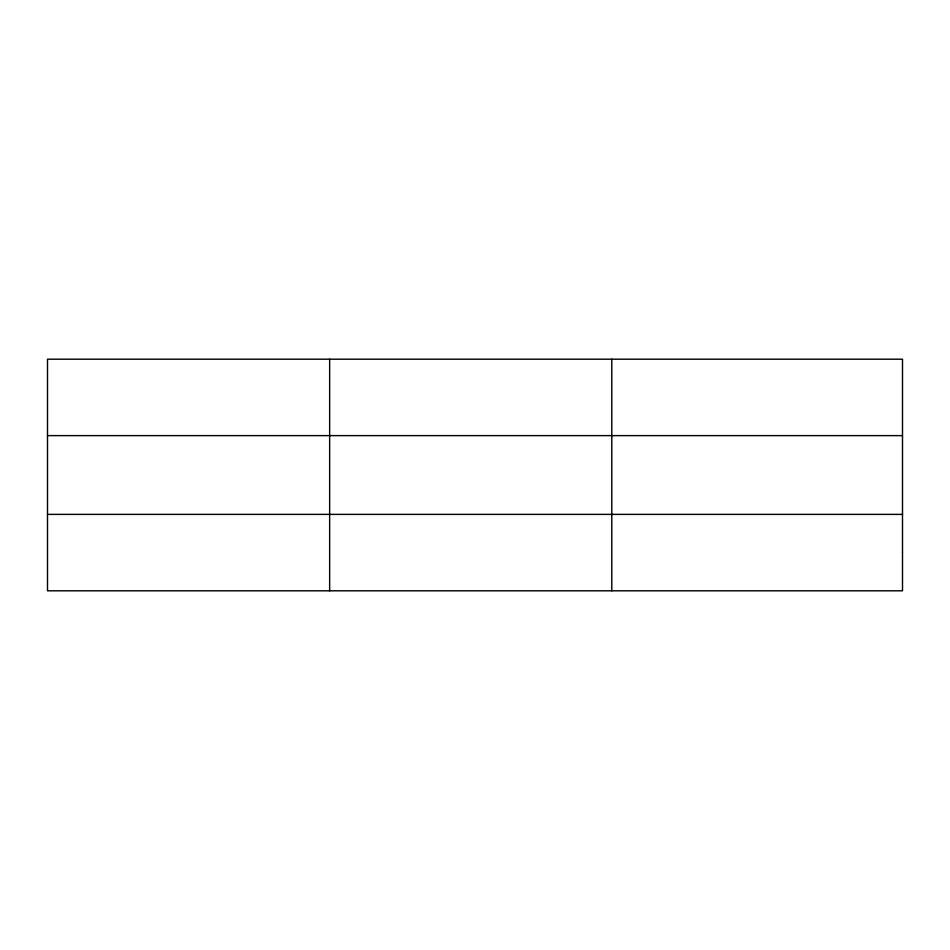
<?xml version="1.0" encoding="UTF-8"?>
<svg xmlns="http://www.w3.org/2000/svg" width="950" height="950" viewBox="0 0 950 950"><rect width="100%" height="100%" fill="white"/><g stroke="black" fill="none" stroke-linecap="round" stroke-linejoin="round"><path stroke-width="1.43" d="M329.65 590.805L329.65 359.195M611.8 590.805L611.8 359.195M47.5 435.622L902.5 435.622M47.5 514.378L902.5 514.378M902.5 552.591L902.5 590.805L47.5 590.805L47.5 359.195L902.5 359.195L902.5 552.591"/></g></svg>
